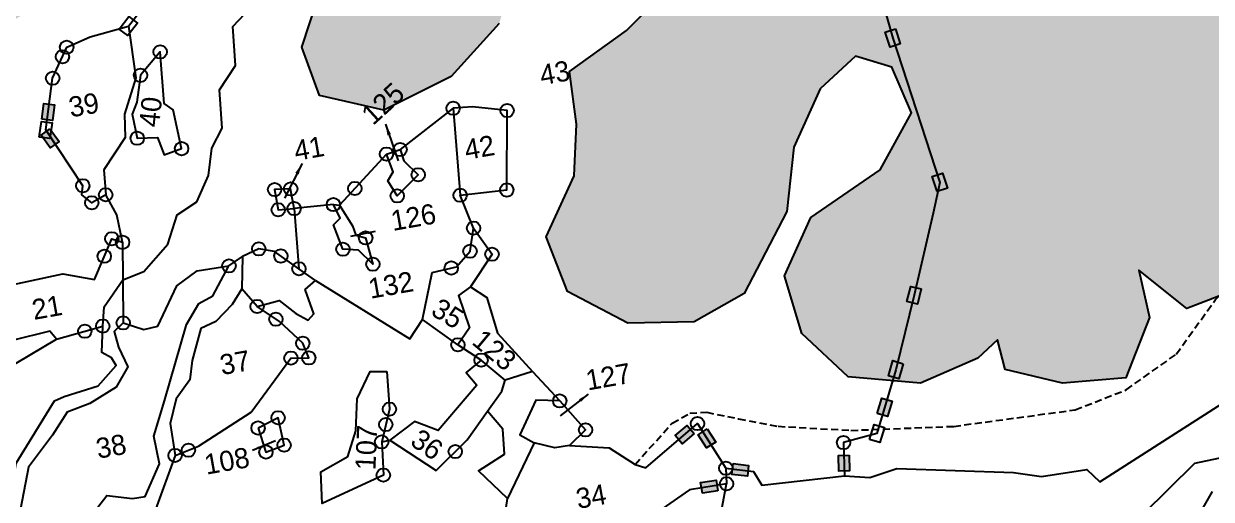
# Model space of a CAD drawing. Header units: metres. Extents: x 300606 to 304594, y 1962321 to 1965467.
# Drawn here: x 301758 to 302596, y 1963921 to 1964257 of the extents above; entities that cross this region are included whole.
import ezdxf

# ---------------------------------------------------------------- set-up
doc = ezdxf.new("R2010")
doc.units = ezdxf.units.M
doc.linetypes.add('DASHED', pattern=[0.75, 0.5, -0.25])
for name, color, linetype in [('LINE_FOOTPATH', 1, 'DASHED'), ('LINE_WATER', 4, 'Continuous'), ('POLY_HATCH', 12, 'Continuous'), ('POLY_PARCEL', 6, 'Continuous'), ('POLY_WATER', 4, 'Continuous'), ('SYM_ARROW', 1, 'Continuous'), ('SYM_STONE', 1, 'Continuous'), ('TEXT_PARCEL', 7, 'Continuous')]:
    doc.layers.add(name, color=color, linetype=linetype)
doc.styles.get("Standard").update_dxf_attribs({"font": 'simplex.shx'})
doc.styles.add('TEXT_MAP', font='')
doc.styles.get('TEXT_MAP').set_extended_font_data('Kruti Dev 050')
doc.dimstyles.get("Standard").update_dxf_attribs({"dimtxt": 0.18, "dimasz": 0.18, "dimexe": 0.18, "dimexo": 0.0625, "dimgap": 0.09, "dimtad": 0, "dimtih": 1, "dimtoh": 1, "dimdec": 4, "dimzin": 0, "dimdsep": 46, "dimtxsty": 'Standard', "dimcen": 0.09, "dimadec": 0, "dimazin": 0, "dimtfac": 1, "dimtdec": 4, "dimtofl": 0, "dimtmove": 0, "dimatfit": 3, "dimfxl": 1, "dimtolj": 1, "dimtzin": 0, "dimarcsym": 0})

# ---------------------------------------------------------------- blocks, each defined once
blk = doc.blocks.new('STONESQUARE')
blk.add_lwpolyline([(-0.7, 0.48), (0.7, 0.48), (0.7, -0.48), (-0.7, -0.48)], close=True)
blk = doc.blocks.new('STONE')
blk.add_circle((0, 0), 0.851)
blk = doc.blocks.new('STONESQUAREFILLED')
blk.add_hatch(color=256).paths.add_polyline_path([(0.7, -0.48), (0.7, 0.48), (-0.7, 0.48), (-0.7, -0.48)])
blk.add_lwpolyline([(-0.7, 0.48), (0.7, 0.48), (0.7, -0.48), (-0.7, -0.48)], close=True)
blk = doc.blocks.new('TEXTARROW')
blk.add_leader([(0.04, -0.01), (8.68, -0.01)], dimstyle='Standard', override={"dimtxt": 2.5, "dimasz": 2.5, "dimexe": 1.25, "dimexo": 0.625, "dimgap": 0.625, "dimtad": 1, "dimtih": 0, "dimtoh": 0, "dimzin": 8, "dimcen": 2.5, "dimtofl": 1})

msp = doc.modelspace()

# ---------------------------------------------------------------- hatches: boundary and pattern name
at = {"layer": 'POLY_HATCH'}
h = msp.add_hatch(dxfattribs=at)
h.set_pattern_fill('ZIGZAG', color=256, scale=7.934422, angle=10.06924, style=0)
h.set_pattern_definition([(10.06924, (300891.492, 1962050.154), (20.39928, 29.20825), [25.1918, -25.1918]), (100.06924, (300916.296, 1962054.558), (-29.20825, 20.39928), [25.1918, -25.1918])])
h.paths.add_polyline_path([(300915.69, 1965076.41), (300904.07, 1965062.97), (300903.09, 1965048.8), (300904.95, 1965033.38), (300913.4, 1965025.26), (300923.64, 1965021.82), (300931.82, 1965025.03), (300939.65, 1965035.17), (300944.33, 1965048.25), (300942.46, 1965063.67), (300932.97, 1965077.73), (300930.82, 1965079.97)], flags=16)
h.paths.add_polyline_path([(300812.02, 1965071.81), (300802.19, 1965036.13), (300818.55, 1964998.65), (300845.92, 1964972.01), (300888.65, 1964977.17), (300930.86, 1964958.01), (300979.8, 1964946.5), (301015.05, 1964966.5), (301024.19, 1965006.09), (301023.54, 1965055.25), (301008.26, 1965077.57), (300979.98, 1965091.13), (300975.19, 1965136.32), (300957.79, 1965161.5), (300926.93, 1965171.37), (300897.01, 1965166.87), (300857.61, 1965142.91), (300845.23, 1965112.44), (300841.6, 1965096.45)])
h.paths.add_polyline_path([(303435.26, 1965345.71), (303476.75, 1965373.86), (303506.69, 1965370.62), (303532.67, 1965375.84), (303576.95, 1965374.54), (303610.19, 1965387.16), (303641.61, 1965403.13), (303682.6, 1965413.47), (303726.16, 1965423.04), (303762.48, 1965425.21), (303790.86, 1965410.08), (303814.61, 1965421.02), (303845.15, 1965407.49), (303877.44, 1965397.95), (303912.64, 1965392.59), (303932.17, 1965372.21), (303954.62, 1965356.03), (303974.56, 1965333.29), (303982.72, 1965301.12), (304002.81, 1965263.74), (304025.49, 1965225.59), (304036.73, 1965182.97), (304059.07, 1965139.87), (304085.59, 1965093.85), (304097.33, 1965041.53), (304105.51, 1964988.59), (304126.52, 1964939.14), (304133.59, 1964878.66), (304136.97, 1964811.42), (304139.41, 1964777.01), (304155.89, 1964725.54), (304138.41, 1964720.6), (304130.58, 1964702.71), (304147.23, 1964691.61), (304148.12, 1964672.82), (304161.29, 1964653.76), (304189.67, 1964638.63), (304217.02, 1964608.65), (304248.34, 1964576.93), (304275.98, 1964538.44), (304319.72, 1964512.59), (304367.3, 1964478.86), (304404.65, 1964420.09), (304407.71, 1964402.91), (304417.19, 1964377.09), (304444.53, 1964347.1), (304483.32, 1964321.6), (304506.07, 1964276.13), (304515.23, 1964224.58), (304516.42, 1964176.5), (304532.27, 1964128.59), (304556.35, 1964089.46), (304549.15, 1964068.01), (304537.7, 1964036.03), (304519.19, 1964016.24), (304512.2, 1963993.61), (304497.46, 1963973.26), (304450.41, 1963955.74), (304425.74, 1963956.86), (304408.8, 1963976.47), (304406.02, 1964005.93), (304415.09, 1964037.49), (304443.09, 1964058.96), (304452.76, 1964052.73), (304444.33, 1964072.63), (304465.42, 1964091.65), (304503.62, 1964103.94), (304512.92, 1964113.54), (304490.05, 1964132.09), (304484.9, 1964161.12), (304483.64, 1964195.74), (304459.8, 1964212.9), (304457.23, 1964241.17), (304466.93, 1964269.18), (304419.16, 1964283.31), (304396, 1964310.37), (304366.78, 1964330.24), (304340.69, 1964353.11), (304323.68, 1964380.04), (304318.73, 1964407.89), (304327.68, 1964433.32), (304345.42, 1964450.53), (304311.85, 1964487.96), (304276.03, 1964476.1), (304247.6, 1964477.77), (304231.98, 1964503.73), (304228.77, 1964535.55), (304233.87, 1964568.85), (304201.53, 1964564.95), (304156.83, 1964568.62), (304134.31, 1964592.13), (304113.41, 1964592.69), (304085.05, 1964587.05), (304060.78, 1964606.58), (304048.72, 1964633.16), (304049.92, 1964660.88), (304063.05, 1964683.38), (304041.71, 1964707.1), (304029.99, 1964738.63), (304044.02, 1964769.85), (304069.3, 1964785.95), (304051.45, 1964817.62), (304049.01, 1964852.03), (304023.84, 1964862.84), (304009.96, 1964892.77), (304002.78, 1964926.34), (304014.02, 1964959.5), (304040.27, 1964977), (304032.88, 1965011.75), (304052.63, 1965045.21), (304017.56, 1965056.71), (303990.84, 1965083.13), (303985.89, 1965110.98), (304000.21, 1965133.7), (303958.86, 1965139.19), (303932.44, 1965157.11), (303930.91, 1965179.46), (303937.91, 1965202.09), (303955.23, 1965221.67), (303976.61, 1965232.19), (303941.11, 1965246.06), (303930.87, 1965269.3), (303941.42, 1965292.56), (303953.57, 1965313.67), (303921.58, 1965314.71), (303902.55, 1965325.39), (303898.87, 1965346.13), (303884.44, 1965372.3), (303876.07, 1965329.86), (303863.07, 1965313.49), (303838.4, 1965314.61), (303810.44, 1965327.37), (303795.15, 1965303.26), (303771.74, 1965297.27), (303754.88, 1965309.56), (303757.62, 1965321.66), (303731.85, 1965315.25), (303694.97, 1965309.31), (303660.11, 1965319.63), (303647.32, 1965302.07), (303614.29, 1965288.26), (303574.21, 1965286.65), (303543.11, 1965296.4), (303528.7, 1965301.79), (303507.95, 1965287.72), (303470.87, 1965282.96), (303449.81, 1965298.17), (303441.39, 1965318.07)])
h.paths.add_polyline_path([(301802.78, 1962715.37), (301800.29, 1962765.82), (301780.56, 1962813.21), (301754.28, 1962861.05), (301753.64, 1962910.21), (301733.55, 1962941.37), (301732.45, 1962983.99), (301728.67, 1963032.59), (301754.22, 1963079.94), (301781.36, 1963100.11), (301824.73, 1963119.93), (301858.89, 1963118.73), (301879.44, 1963094.1), (301914.89, 1963094.74), (301954.57, 1963117.14), (301984.98, 1963100.73), (301998.97, 1963076.55), (302018.22, 1963050.08), (302025.03, 1963011.71), (302030.66, 1962961.82), (302027.51, 1962924.91), (302039.13, 1962877.7), (302042.63, 1962830.66), (302054.05, 1962802.8), (302045.82, 1962776.3), (302051.8, 1962742.63), (302062.3, 1962701.68), (302077.13, 1962672.81), (302073.7, 1962637.47), (302080.7, 1962607.21), (302056.21, 1962608.51), (302035.95, 1962631.57), (302039.93, 1962663.78), (302020.78, 1962680.58), (302012.5, 1962708.99), (302028.01, 1962740.02), (302005.17, 1962759.39), (301993.47, 1962788.82), (302008.98, 1962819.84), (301992.13, 1962841.89), (301991.41, 1962873.27), (302002.32, 1962893.78), (301982.61, 1962913.71), (301975.62, 1962943.97), (301993.15, 1962981.82), (301970.03, 1963002.75), (301966.73, 1963030.44), (301969.25, 1963052.7), (301949.54, 1963072.62), (301939.34, 1963084.54), (301909.9, 1963059.12), (301879.7, 1963056.18), (301848.57, 1963067.62), (301834.68, 1963082.11), (301821.64, 1963064.45), (301795.24, 1963049.26), (301771.13, 1963039.33), (301788.54, 1963014.15), (301790.09, 1962978.07), (301778.35, 1962962.25), (301806.9, 1962947.13), (301817.31, 1962915.86), (301808.9, 1962881.25), (301831.47, 1962863.44), (301859.39, 1962833.67), (301864.08, 1962798.15), (301845.61, 1962774.68), (301865.5, 1962762.86), (301877.37, 1962741.54), (301865.83, 1962706.37), (301879.26, 1962685.33), (301897.5, 1962655.45), (301894.81, 1962625.09), (301864.44, 1962614.04), (301892.43, 1962602.05), (301910.57, 1962581.84), (301906.49, 1962559.31), (301883.32, 1962535), (301880.25, 1962515.88), (301885.67, 1962485.34), (301875.42, 1962452.01), (301841.28, 1962425.75), (301799.48, 1962406.21), (301737.27, 1962410.52), (301715.62, 1962441.41), (301716.18, 1962474.63), (301677.59, 1962473.43), (301645.8, 1962497.67), (301628.57, 1962530.96), (301639.38, 1962561.15), (301690.03, 1962585.49), (301650.22, 1962600.23), (301639.54, 1962633.07), (301650.53, 1962671.37), (301692.13, 1962710.26), (301683.85, 1962738.68), (301657.72, 1962721.92), (301623.27, 1962724.69), (301605.13, 1962744.9), (301613.82, 1962777.94), (301623.06, 1962807.86), (301580.6, 1962801.12), (301535.53, 1962818.16), (301501.34, 1962846.83), (301505.87, 1962875.9), (301516.58, 1962915.77), (301474.2, 1962926.82), (301450.42, 1962960.57), (301435.49, 1962999.11), (301438.54, 1963045.7), (301466.31, 1963080.52), (301513.09, 1963099.32), (301535.25, 1963120.22), (301503.56, 1963134.79), (301491.03, 1963168.92), (301498.05, 1963211.36), (301525.16, 1963258.99), (301575.43, 1963294.57), (301597.9, 1963286.44), (301627.57, 1963265.05), (301654.98, 1963283.65), (301703.61, 1963301.17), (301760.28, 1963300.74), (301803.15, 1963268.77), (301843.48, 1963278.35), (301906.32, 1963288.7), (301970.1, 1963284.68), (301989.9, 1963255.08), (302001.37, 1963272.46), (302037.36, 1963297.43), (302097.62, 1963304.09), (302151.91, 1963280.62), (302161.38, 1963263.72), (302186.6, 1963267.39), (302221.42, 1963253.38), (302246.49, 1963221.48), (302244.63, 1963186.41), (302235.67, 1963154.94), (302258.21, 1963164.59), (302287.5, 1963154.45), (302296, 1963179.38), (302284.59, 1963207.24), (302283.87, 1963238.62), (302316.34, 1963274.27), (302361.91, 1963309.02), (302394.13, 1963318.78), (302440.77, 1963302.02), (302478.02, 1963256.13), (302488.98, 1963221.73), (302470.71, 1963178.9), (302437.89, 1963127.03), (302445.61, 1963101.74), (302477.76, 1963093.72), (302506.74, 1963112.6), (302511.28, 1963141.68), (302492.86, 1963163.45), (302490.12, 1963188), (302497.23, 1963220.77), (302513.96, 1963235.86), (302551.89, 1963249.86), (302556.15, 1963280.51), (302572.95, 1963313.38), (302597.87, 1963346.07), (302641.9, 1963353.08), (302683.55, 1963337.05), (302692.41, 1963278.04), (302702.05, 1963269.26), (302717.39, 1963292.17), (302747.21, 1963306.35), (302781.65, 1963303.59), (302783.89, 1963327.41), (302817.02, 1963350.25), (302858.47, 1963353.58), (302841.62, 1963375.63), (302847.9, 1963413.09), (302892.39, 1963426.64), (302931.05, 1963445.63), (302873.73, 1963458.87), (302830.89, 1963463.38), (302787.29, 1963490.38), (302781.94, 1963538.7), (302788.68, 1963582.71), (302824.95, 1963606.11), (302865.46, 1963623.81), (302912.55, 1963613.59), (302893.09, 1963659.41), (302865.8, 1963703.84), (302855.19, 1963754.46), (302873.46, 1963797.29), (302908.61, 1963826.95), (302944.98, 1963840.68), (302984.33, 1963819.4), (303015.59, 1963770.83), (302993.08, 1963833.87), (303014.1, 1963888.5), (303059.04, 1963908.59), (303102.34, 1963910.63), (303120.4, 1963872.64), (303119.75, 1963921.8), (303138.93, 1963977.71), (303176.76, 1964001.39), (303222.26, 1964018.36), (303203.56, 1964041.69), (303210.02, 1964087.27), (303245.07, 1964126.61), (303289.28, 1964141.73), (303295.11, 1964172.65), (303326.19, 1964216.14), (303263.81, 1964212.33), (303217.91, 1964234.07), (303196.79, 1964289.28), (303180.47, 1964235.5), (303146.7, 1964198), (303093.27, 1964189.32), (303061.78, 1964184.53), (303037.65, 1964202.06), (303027.42, 1964241.44), (303007.84, 1964224.23), (302976.25, 1964229.12), (302944.18, 1964254.93), (302928.39, 1964225.47), (302906.99, 1964182.09), (302863.65, 1964134.81), (302827.91, 1964135.73), (302825.22, 1964105.37), (302800.03, 1964074.24), (302756.1, 1964057.55), (302714.45, 1964073.58), (302697.12, 1964116.55), (302707.17, 1964169.22), (302754.13, 1964196.14), (302721.32, 1964216.97), (302676.92, 1964221.2), (302675.51, 1964192.68), (302661.95, 1964150.69), (302633.27, 1964102.79), (302613.33, 1964069.36), (302578.53, 1964055.91), (302544.62, 1964083.01), (302552.17, 1964049.61), (302535.47, 1964007.07), (302490.88, 1964003.19), (302450.34, 1964012.95), (302445.02, 1964033.82), (302431.15, 1964020.85), (302390.64, 1964003.16), (302339.68, 1964007.84), (302306.78, 1964038.35), (302294.71, 1964079.02), (302313.25, 1964120.28), (302362.24, 1964154.02), (302384.19, 1964194.26), (302370.38, 1964226.55), (302344.78, 1964234.12), (302319.76, 1964211.1), (302301.22, 1964169.84), (302296.33, 1964124.54), (302266.18, 1964066.68), (302230.92, 1964046.69), (302184.21, 1964045.66), (302141.45, 1964067.96), (302126.52, 1964106.5), (302146.35, 1964149.61), (302147.93, 1964186.24), (302142.97, 1964223.32), (302183.1, 1964252.26), (302199.55, 1964268.91), (302148.14, 1964267.05), (302136.16, 1964298.04), (302139.21, 1964344.63), (302116.01, 1964347.78), (302084.07, 1964336.45), (302107.85, 1964302.71), (302093.27, 1964257.31), (302059.51, 1964219.81), (302011.99, 1964196.03), (301966.47, 1964206.52), (301953.95, 1964240.65), (301965.49, 1964275.81), (301944.57, 1964311.68), (301926.28, 1964296.32), (301892.21, 1964287.84), (301856.09, 1964300.01), (301845.59, 1964340.96), (301828.31, 1964329), (301792.47, 1964339.6), (301784.07, 1964304.99), (301761.83, 1964266.31), (301718, 1964239.95), (301664.75, 1964239.37), (301640.54, 1964239.12), (301636, 1964210.04), (301622.62, 1964176.16), (301596.49, 1964159.4), (301576.33, 1964172.78), (301570.14, 1964225.81), (301548.11, 1964267.94), (301553.56, 1964209.94), (301543.41, 1964166.94), (301499.41, 1964132.47), (301469.79, 1964098.94), (301443.46, 1964101.53), (301414.8, 1964126.33), (301379.22, 1964162.82), (301377.84, 1964207.01), (301347.01, 1964189.41), (301301.87, 1964188.67), (301264.36, 1964208.67), (301245.01, 1964244.81), (301250.73, 1964285.41), (301273.9, 1964309.72), (301238.9, 1964315.62), (301192.45, 1964340.49), (301169.86, 1964385.75), (301161.1, 1964435.09), (301178.81, 1964481.04), (301167.57, 1964517.01), (301165.84, 1964544.98), (301183.37, 1964582.83), (301239.03, 1964578.98), (301207.41, 1964611.33), (301193.49, 1964653.28), (301220.15, 1964694.37), (301175.89, 1964697.11), (301164.13, 1964745.81), (301175.67, 1964780.98), (301211.02, 1964791.3), (301244.43, 1964812.58), (301194.11, 1964831.91), (301180.75, 1964870.74), (301199.12, 1964903.89), (301227.65, 1964916.22), (301213.27, 1964951.64), (301210.05, 1964997.11), (301234.86, 1965039.48), (301251.79, 1965035.22), (301224.4, 1965089.32), (301226.51, 1965150.28), (301266.98, 1965177.64), (301388.59, 1965111.99), (301381.56, 1965033.2), (301376.57, 1964997.57), (301368.54, 1964951.72), (301366.61, 1964898.87), (301360.53, 1964842.06), (301357.68, 1964776.12), (301368.87, 1964694.91), (301367.54, 1964584), (301363.79, 1964504.98), (301389.74, 1964413.47), (301408.64, 1964370.78), (301432.32, 1964346.71), (301474.88, 1964343.77), (301526.37, 1964363.41), (301570.6, 1964351.07), (301635.75, 1964384.47), (301713.67, 1964391.85), (301766.9, 1964419.88), (301785.24, 1964480.49), (301819.56, 1964514.85), (301919.76, 1964505.99), (301938.21, 1964456.76), (301972.96, 1964424.96), (302014.71, 1964399.26), (302039.47, 1964396.39), (302064.87, 1964408.17), (302102.91, 1964412.5), (302123.78, 1964431.55), (302142.9, 1964442.22), (302213.7, 1964416.82), (302287.74, 1964382.31), (302350.63, 1964337.74), (302389.78, 1964335.81), (302464.32, 1964353.09), (302525.14, 1964356.61), (302581.78, 1964383.64), (302651.06, 1964403.21), (302716.38, 1964426.92), (302796.92, 1964446.88), (302872.75, 1964466), (302935.59, 1964476.35), (303012.45, 1964471.42), (303060.83, 1964463.05), (303107.64, 1964454.4), (303156.19, 1964454.13), (303207.25, 1964439.77), (303245.74, 1964450.65), (303287.29, 1964444.29), (303307.66, 1964411.56), (303362.38, 1964422.09), (303469.52, 1964437.88), (303505.99, 1964441.93), (303543.09, 1964460.64), (303585.83, 1964465.8), (303569.16, 1964395.8), (303562.45, 1964324.33), (303535.64, 1964247.68), (303505.31, 1964181.71), (303478, 1964153.43), (303476.34, 1964099.02), (303471.35, 1964063.39), (303437.58, 1964025.9), (303420.05, 1963988.05), (303421.15, 1963945.43), (303404.28, 1963894.78), (303397.82, 1963849.2), (303366.61, 1963842.85), (303346.57, 1963819.1), (303366.2, 1963781.39), (303394.18, 1963696.69), (303347.32, 1963660.1), (303290.12, 1963636.21), (303224.7, 1963622.17), (303162.22, 1963628.04), (303132.02, 1963625.1), (303092.97, 1963617.36), (303057.72, 1963597.36), (303046.83, 1963549.39), (303022.12, 1963497.34), (302993.41, 1963476.9), (302973.2, 1963445.03), (302951.98, 1963409.76), (302923.47, 1963369.97), (302909.55, 1963311.76), (302894.98, 1963266.36), (302849.86, 1963238.15), (302817.74, 1963218.72), (302777.86, 1963215.67), (302732.27, 1963208.38), (302685.73, 1963215.47), (302654.07, 1963202.58), (302628.42, 1963164.9), (302621.05, 1963106.24), (302615.25, 1963047.86), (302547.71, 1963036.67), (302487.38, 1963012.23), (302450.07, 1963012.87), (302411.3, 1963003.57), (302400.32, 1963065.43), (302383.57, 1963077.8), (302362.32, 1963069.99), (302327.24, 1963058.11), (302289.73, 1963078.1), (302252.43, 1963078.75), (302218.19, 1963062.17), (302166.3, 1963081.23), (302112, 1963104.7), (302073.66, 1963129.4), (302029.08, 1963125.52), (301984.39, 1963131.32), (301905.78, 1963127.86), (301878.79, 1963143.26), (301843.06, 1963144.19), (301800.7, 1963127.78), (301753.43, 1963129.89), (301716.05, 1963112.75), (301668.99, 1963095.51), (301644.18, 1963053.13), (301644.44, 1963015.21), (301656.34, 1962966.44), (301676.53, 1962925.59), (301702.25, 1962880.89), (301722.36, 1962822.26), (301751.58, 1962794.33), (301772.12, 1962769.7), (301771.55, 1962736.48), (301783.8, 1962703.92), (301776.99, 1962674.24), (301780.53, 1962660.87), (301783.07, 1962653.16), (301782.36, 1962630.88), (301790.1, 1962613.59), (301790.12, 1962593.77), (301785.81, 1962572.02), (301785.1, 1962549.74), (301788.72, 1962529.39), (301793.39, 1962516.22), (301791.27, 1962501.86), (301800.54, 1962482.51), (301813.78, 1962480.2), (301816.7, 1962490.05), (301814.55, 1962515.32), (301807.12, 1962557.15), (301806.9, 1962578.1), (301809.34, 1962597.19), (301803.87, 1962614.87), (301803.92, 1962627.71), (301809.03, 1962644.94), (301810.34, 1962663.83), (301804.87, 1962681.52), (301804.92, 1962694.36)])

# ---------------------------------------------------------------- linework, layer by layer
at = {"layer": 'LINE_FOOTPATH', "ltscale": 10}
msp.add_lwpolyline([(302189.2, 1963945.9), (302215.46, 1963975), (302227.86, 1963982.01), (302239.77, 1963982.72), (302262.26, 1963978.09), (302290.08, 1963972.81), (302341.55, 1963969.92), (302414.07, 1963972.78), (302499.87, 1963984.41), (302535.87, 1963998.62), (302571.13, 1964023.72), (302598.79, 1964062.31), (302621.41, 1964084.04), (302629.66, 1964094.05), (302653.56, 1964097.29), (302711.26, 1964113.55), (302752.97, 1964124.97), (302833.62, 1964138.49), (302933.96, 1964151.89), (303001.35, 1964161.05), (303088.33, 1964184.12), (303137.44, 1964199.05), (303177.84, 1964211.03), (303192, 1964212.7)], dxfattribs=at)
at = {"layer": 'LINE_WATER'}
msp.add_lwpolyline([(301827.71, 1964076.26), (301842.52, 1964082.22), (301859.5, 1964101.42), (301866.03, 1964122.06), (301879.97, 1964131.43), (301888.08, 1964149.95), (301890.64, 1964169.28), (301897.73, 1964183.43), (301895.94, 1964210.38), (301907.27, 1964227.68), (301905.38, 1964255.21), (301922.04, 1964272.86), (301928.3, 1964291.65), (301937.37, 1964301.35), (301942.47, 1964319.94), (301957.29, 1964337.85), (301965.46, 1964359.38), (301980.96, 1964376.82), (301991.23, 1964393.33)], dxfattribs=at)
at = {"layer": 'POLY_HATCH'}
for points in [[(302093.27, 1964257.31), (302059.51, 1964219.81), (302011.99, 1964196.03), (301966.47, 1964206.52), (301953.95, 1964240.65), (301965.49, 1964275.81)], [(302613.33, 1964069.36), (302578.53, 1964055.91), (302544.62, 1964083.01), (302552.17, 1964049.61), (302535.47, 1964007.07), (302490.88, 1964003.19), (302450.34, 1964012.95), (302445.02, 1964033.82), (302431.15, 1964020.85), (302390.64, 1964003.16), (302339.68, 1964007.84), (302306.78, 1964038.35), (302294.71, 1964079.02), (302313.25, 1964120.28), (302362.24, 1964154.02), (302384.19, 1964194.26), (302370.38, 1964226.55), (302344.78, 1964234.12), (302319.76, 1964211.1), (302301.22, 1964169.84), (302296.33, 1964124.54), (302266.18, 1964066.68), (302230.92, 1964046.69), (302184.21, 1964045.66), (302141.45, 1964067.96), (302126.52, 1964106.5), (302146.35, 1964149.61), (302147.93, 1964186.24), (302142.97, 1964223.32), (302183.1, 1964252.26), (302199.55, 1964268.91)]]:
    msp.add_lwpolyline(points, dxfattribs=at)
at = {"layer": 'POLY_PARCEL'}
for points in [[(301831.66, 1964255.41), (301861.4, 1964293.96), (301918.07, 1964488.32), (301927.96, 1964503.05)], [(302344.66, 1964342.62), (302347.18, 1964318.56), (302359.91, 1964286.73), (302371.01, 1964247.02), (302404.27, 1964145.09), (302399.55, 1964123.28), (302386.08, 1964065.33), (302373.17, 1964012.77), (302359.93, 1963967.74), (302336.31, 1963961.27), (302336.92, 1963937.89)], [(301815.62, 1964136.28), (301805.82, 1964130.65), (301798.82, 1964136.3), (301799.48, 1964142.71), (301773.29, 1964182.11), (301778.2, 1964218.64), (301788.12, 1964240.48), (301804.79, 1964247.94), (301831.66, 1964255.41)], [(301831.66, 1964255.41), (301836.94, 1964218.89), (301828.91, 1964193.19), (301829.42, 1964176.79), (301814.27, 1964154.02), (301815.62, 1964136.28)], [(302060.81, 1964197.4), (302023.39, 1964168.28)], [(302065.72, 1964135.94), (302098.65, 1964139.69), (302098.89, 1964195.77), (302074.44, 1964198.33), (302060.81, 1964197.4)], [(302060.81, 1964197.4), (302065.72, 1964135.94)], [(302013.76, 1964165.07), (301980.59, 1964128.92)], [(302013.76, 1964165.07), (302023.39, 1964168.28)], [(302023.39, 1964168.28), (302026, 1964160.35), (302036.15, 1964150.47), (302021.4, 1964135.56), (302014.74, 1964146.07), (302018.41, 1964152.41), (302013.76, 1964165.07)], [(301827.57, 1964102.74), (301823.54, 1964122.1), (301815.62, 1964136.28)], [(302075.24, 1964112.76), (302065.72, 1964135.94)], [(301976.31, 1964129.36), (301948.62, 1964126.54)], [(301948.62, 1964126.54), (301952.03, 1964084.05)], [(301976.31, 1964129.36), (301980.59, 1964128.92)], [(301980.59, 1964128.92), (301989.77, 1964114.36), (301992.12, 1964107.89), (301999.09, 1964105.83), (302004.19, 1964087.25), (301994.03, 1964097.14), (301983.1, 1964097.89), (301976.46, 1964115), (301981.03, 1964119.7), (301976.31, 1964129.36)], [(301780.95, 1964034.23), (301776.33, 1964040), (301722.87, 1964026.91), (301719.42, 1964036.19), (301718.94, 1964048.99), (301731.6, 1964068.92), (301785.32, 1964080.56), (301807.65, 1964076.43), (301819.92, 1964105.28), (301827.57, 1964102.74)], [(302039.31, 1964048.24), (302046, 1964081.49), (302063.29, 1964085.46), (302072.74, 1964096.43), (302075.24, 1964112.76)], [(302075.24, 1964112.76), (302088.25, 1964094.3), (302073.15, 1964071.24)], [(301827.57, 1964102.74), (301827.71, 1964076.26)], [(301952.03, 1964084.05), (301934.81, 1964096.21), (301923.67, 1964098.13), (301912.11, 1964092.68)], [(301827.98, 1964045.81), (301842.6, 1964041.18), (301852.39, 1964043.52), (301865.93, 1964071.99), (301880.24, 1964082.63), (301902.64, 1964086.08)], [(301963.62, 1964075.85), (301952.03, 1964084.05)], [(301922.5, 1964057.46), (301937.94, 1964061.7), (301949.78, 1964052.42), (301958.43, 1964047.66), (301962.41, 1964052.26), (301956.36, 1964069.47), (301963.62, 1964075.85)], [(301963.62, 1964075.85), (302030.32, 1964034.65), (302039.31, 1964048.24)], [(301922.5, 1964057.46), (301911.61, 1964069.78)], [(302073.15, 1964071.24), (302064.62, 1964065.23), (302072.28, 1964042.32), (302064.2, 1964030.39)], [(302073.15, 1964071.24), (302084.68, 1964063.7), (302092.13, 1964038.65), (302116.74, 1964011.55)], [(301864.57, 1963952.24), (301881.24, 1963958.73), (301918.37, 1963982.71), (301946.38, 1964020.95), (301958.95, 1964021.08), (301954.71, 1964031.42), (301938.19, 1964046.77), (301922.5, 1964057.46)], [(302064.2, 1964030.39), (302039.31, 1964048.24)], [(301780.95, 1964034.23), (301813.55, 1964043.53)], [(301725.03, 1964001.22), (301780.95, 1964034.23)], [(302080.53, 1964019.51), (302064.2, 1964030.39)], [(302080.53, 1964019.51), (302070.09, 1964010.76), (302077.66, 1964001.91), (302050.37, 1963969.8), (302033.65, 1963976.12), (302016.16, 1963963.12)], [(302097.43, 1964005.42), (302080.53, 1964019.51)], [(302010.4, 1963961.8), (302011.57, 1963938.33), (301968.32, 1963918.37), (301967.36, 1963940.67), (301986.42, 1963951.55), (301992.21, 1963969.66), (301992.99, 1963992.27), (302002.16, 1964011.58), (302014.15, 1964011.61)], [(302014.15, 1964011.61), (302015.89, 1963984.95), (302010.4, 1963961.8)], [(302085.13, 1963983.46), (302095.23, 1963997.54), (302097.43, 1964005.42)], [(302116.74, 1964011.55), (302097.43, 1964005.42)], [(302116.74, 1964011.55), (302136.04, 1963990.7)], [(302336.92, 1963937.89), (302354.86, 1963936.53), (302373.94, 1963942.95), (302456.34, 1963940.15), (302476.05, 1963937.34), (302508.03, 1963942.26), (302517.17, 1963933.53), (302632.93, 1964007.63), (302648.03, 1963968.13)], [(302136.04, 1963990.7), (302119.14, 1963991.3), (302107.88, 1963966.82), (302117.9, 1963961.11)], [(302136.04, 1963990.7), (302154.28, 1963970.26), (302143.03, 1963959.28)], [(302016.16, 1963963.12), (302048.77, 1963941.64), (302070.73, 1963963.22), (302085.13, 1963983.46)], [(302099.08, 1963921.81), (302078.83, 1963941.28), (302097.1, 1963953.22), (302095.8, 1963970.67), (302085.13, 1963983.46)], [(302143.03, 1963959.28), (302170.92, 1963957.64), (302189.2, 1963945.9), (302196.85, 1963943.36), (302233.27, 1963974.7), (302253.26, 1963943.19)], [(302010.4, 1963961.8), (302016.16, 1963963.12)], [(302496.76, 1963886.03), (302529.75, 1963892.79), (302584.34, 1963946.84), (302614.43, 1963953.08), (302625.81, 1963946.41), (302635.94, 1963967.09), (302648.03, 1963968.13)], [(302117.9, 1963961.11), (302099.08, 1963921.81)], [(302143.03, 1963959.28), (302132.51, 1963957.71), (302117.9, 1963961.11)], [(302253.26, 1963943.19), (302253.8, 1963932.2)], [(302253.26, 1963943.19), (302272.85, 1963940.97), (302278.78, 1963931.24), (302336.92, 1963937.89)], [(302253.8, 1963932.2), (302227.58, 1963927.84), (302208.35, 1963914.54), (302185.38, 1963905.36), (302164.02, 1963900.67), (302126.99, 1963899.79), (302093.4, 1963865.95), (302087.69, 1963850.85), (302087.58, 1963837.95), (302070.66, 1963835.24), (302069.2, 1963850.27), (302067.66, 1963899.44), (302096.14, 1963901.2), (302099.08, 1963921.81)], [(302260.02, 1963890.45), (302250.72, 1963915.77), (302253.8, 1963932.2)], [(302503.83, 1963846.23), (302527.32, 1963865.98), (302548.76, 1963876.98), (302588.16, 1963911.85), (302596.66, 1963926.86)]]:
    msp.add_lwpolyline(points, dxfattribs=at)
for points in [[(301840.23, 1964220.67), (301837.61, 1964201.62), (301834.3, 1964193.24), (301837.92, 1964176.21), (301852.24, 1964176.65), (301856.79, 1964164.57), (301869.22, 1964168.88), (301863.15, 1964196.27), (301856.94, 1964200.86), (301854.08, 1964237.21)], [(301948.62, 1964126.54), (301946.15, 1964140.48), (301934.84, 1964139.97), (301937.37, 1964125.74)], [(301923.16, 1963971.6), (301928.74, 1963954.64), (301941.56, 1963959.48), (301937.28, 1963978.8)]]:
    msp.add_lwpolyline(points, close=True, dxfattribs=at)
at = {"layer": 'POLY_WATER'}
for points in [[(301902.64, 1964086.08), (301912.11, 1964092.68)], [(301912.11, 1964092.68), (301911.61, 1964069.78)], [(301827.98, 1964045.81), (301821.63, 1964039.83), (301824.74, 1964028.7), (301831.22, 1964014.74), (301822.92, 1964000.43), (301804.42, 1963988.88), (301788.37, 1963982.89), (301778.15, 1963966.54), (301761.06, 1963943.84), (301753.05, 1963902.21), (301768.72, 1963900.72), (301802.16, 1963905.23), (301816.51, 1963924.03), (301834.59, 1963921.83), (301843.49, 1963923.12), (301853.64, 1963946.3), (301849.6, 1963965.83), (301857.15, 1963990.83), (301872.7, 1964044.63), (301881.46, 1964059.58), (301891.33, 1964065.04), (301902.64, 1964086.08)], [(301813.55, 1964043.53), (301814.56, 1964057.11), (301827.71, 1964076.26)], [(301827.71, 1964076.26), (301827.98, 1964045.81)], [(301911.61, 1964069.78), (301904.98, 1964058.91), (301893.42, 1964046.88), (301882.89, 1964041.87), (301876.62, 1964019.38), (301875.05, 1964005.7), (301865.45, 1963992.31), (301861.15, 1963974.72), (301864.57, 1963952.24)], [(301684.9, 1963877.85), (301685.38, 1963871.95), (301720.28, 1963877.86), (301731.84, 1963889.89), (301744.86, 1963903.33), (301747.95, 1963921.27), (301752.53, 1963946.88), (301779.56, 1963990.74), (301786.4, 1963993.95), (301810.21, 1964001.31), (301823.03, 1964015.85), (301819.79, 1964021.26), (301812.87, 1964024.88), (301813.55, 1964043.53)], [(301864.57, 1963952.24), (301850.79, 1963914.15)]]:
    msp.add_lwpolyline(points, dxfattribs=at)

# ---------------------------------------------------------------- block references
at = {"layer": 'SYM_ARROW'}
for p, xscale, yscale, zscale, rotation in [((302013.07, 1964186.35), 3.173768991761004, 3.173768991761004, 3.173768991761004, 289.1976081745017), ((301954.31, 1964158.45), 3.173768991761004, 3.173768991761004, 3.173768991761004, 243.2598398999843), ((302005.77, 1964110.27), 2.028350712065174, 2.028350712065174, 2.028350712065174, 191.1185050456471), ((302156.31, 1963995.53), 2.904947571947526, 2.904947571947526, 2.904947571947526, 217.529217554367), ((301919.09, 1963955.96), 2.028350712065174, 2.028350712065174, 2.028350712065174, 22.57861970377444)]:
    msp.add_blockref('TEXTARROW', p, dxfattribs=dict(at, xscale=xscale, yscale=yscale, zscale=zscale, rotation=rotation))
at = {"layer": 'SYM_STONE', "ltscale": 10}
for name, p, xscale, yscale, zscale, rotation in [('STONESQUARE', (301831.66, 1964255.41), 7.934422479402508, 7.934422479402508, 7.934422479402508, 52.34273587312506), ('STONESQUARE', (302371.01, 1964247.02), 7.934422479402508, 7.934422479402508, 7.934422479402508, 288.0743320731967), ('STONE', (301785.1, 1964233.83), 5.554095735581755, 5.554095735581755, 5.554095735581755, 10.0692412541097), ('STONE', (301788.12, 1964240.48), 5.554095735581755, 5.554095735581755, 5.554095735581755, 10.0692412541097), ('STONE', (301854.08, 1964237.21), 5.554095735581755, 5.554095735581755, 5.554095735581755, 10.0692412541097), ('STONE', (301778.2, 1964218.64), 5.554095735581755, 5.554095735581755, 5.554095735581755, 10.0692412541097), ('STONE', (301840.23, 1964220.67), 5.554095735581755, 5.554095735581755, 5.554095735581755, 10.0692412541097), ('STONESQUAREFILLED', (301774.99, 1964194.75), 7.934422479402508, 7.934422479402508, 7.934422479402508, 82.34579658432247), ('STONE', (302060.81, 1964197.4), 5.554095735581755, 5.554095735581755, 5.554095735581755, 10.0692412541097), ('STONE', (302098.89, 1964195.77), 5.554095735581755, 5.554095735581755, 5.554095735581755, 10.0692412541097), ('STONESQUARE', (301773.29, 1964182.11), 7.934422479402508, 7.934422479402508, 7.934422479402508, 82.3457965843224), ('STONESQUAREFILLED', (301776.34, 1964176.13), 7.934422479402508, 7.934422479402508, 7.934422479402508, 306.1701413305985), ('STONE', (301837.92, 1964176.21), 5.554095735581755, 5.554095735581755, 5.554095735581755, 10.0692412541097), ('STONE', (301869.22, 1964168.88), 5.554095735581755, 5.554095735581755, 5.554095735581755, 10.0692412541097), ('STONE', (302023.39, 1964168.28), 5.554095735581755, 5.554095735581755, 5.554095735581755, 10.0692412541097), ('STONE', (302013.76, 1964165.07), 5.554095735581755, 5.554095735581755, 5.554095735581755, 10.0692412541097), ('STONE', (302036.15, 1964150.47), 5.554095735581755, 5.554095735581755, 5.554095735581755, 10.0692412541097), ('STONE', (301799.48, 1964142.71), 5.554095735581755, 5.554095735581755, 5.554095735581755, 10.0692412541097), ('STONESQUARE', (302404.27, 1964145.09), 7.934422479402508, 7.934422479402508, 7.934422479402508, 108.0743320731963), ('STONE', (301815.62, 1964136.28), 5.554095735581755, 5.554095735581755, 5.554095735581755, 10.0692412541097), ('STONE', (301934.84, 1964139.97), 5.554095735581755, 5.554095735581755, 5.554095735581755, 10.0692412541097), ('STONE', (301946.15, 1964140.48), 5.554095735581755, 5.554095735581755, 5.554095735581755, 10.0692412541097), ('STONE', (301991.45, 1964140.75), 5.554095735581755, 5.554095735581755, 5.554095735581755, 10.0692412541097), ('STONE', (302021.4, 1964135.56), 5.554095735581755, 5.554095735581755, 5.554095735581755, 10.0692412541097), ('STONE', (302065.72, 1964135.94), 5.554095735581755, 5.554095735581755, 5.554095735581755, 10.0692412541097), ('STONE', (302098.65, 1964139.69), 5.554095735581755, 5.554095735581755, 5.554095735581755, 10.0692412541097), ('STONE', (301805.82, 1964130.65), 5.554095735581755, 5.554095735581755, 5.554095735581755, 10.0692412541097), ('STONE', (301937.37, 1964125.74), 5.554095735581755, 5.554095735581755, 5.554095735581755, 10.0692412541097), ('STONE', (301948.62, 1964126.54), 5.554095735581755, 5.554095735581755, 5.554095735581755, 10.0692412541097), ('STONE', (301976.31, 1964129.36), 5.554095735581755, 5.554095735581755, 5.554095735581755, 10.0692412541097), ('STONE', (302075.24, 1964112.76), 5.554095735581755, 5.554095735581755, 5.554095735581755, 10.0692412541097), ('STONE', (301819.92, 1964105.28), 5.554095735581755, 5.554095735581755, 5.554095735581755, 10.0692412541097), ('STONE', (301827.57, 1964102.74), 5.554095735581755, 5.554095735581755, 5.554095735581755, 10.0692412541097), ('STONE', (301999.09, 1964105.83), 5.554095735581755, 5.554095735581755, 5.554095735581755, 10.0692412541097), ('STONE', (301814.65, 1964092.87), 5.554095735581755, 5.554095735581755, 5.554095735581755, 10.0692412541097), ('STONE', (301923.67, 1964098.13), 5.554095735581755, 5.554095735581755, 5.554095735581755, 10.0692412541097), ('STONE', (301939.24, 1964093.08), 5.554095735581755, 5.554095735581755, 5.554095735581755, 10.0692412541097), ('STONE', (301983.1, 1964097.89), 5.554095735581755, 5.554095735581755, 5.554095735581755, 10.0692412541097), ('STONE', (302072.74, 1964096.43), 5.554095735581755, 5.554095735581755, 5.554095735581755, 10.0692412541097), ('STONE', (302088.25, 1964094.3), 5.554095735581755, 5.554095735581755, 5.554095735581755, 10.0692412541097), ('STONE', (301902.64, 1964086.08), 5.554095735581755, 5.554095735581755, 5.554095735581755, 10.0692412541097), ('STONE', (301952.03, 1964084.05), 5.554095735581755, 5.554095735581755, 5.554095735581755, 10.0692412541097), ('STONE', (302004.19, 1964087.25), 5.554095735581755, 5.554095735581755, 5.554095735581755, 10.0692412541097), ('STONE', (302059.51, 1964084.59), 5.554095735581755, 5.554095735581755, 5.554095735581755, 10.0692412541097), ('STONE', (301922.5, 1964057.46), 5.554095735581755, 5.554095735581755, 5.554095735581755, 10.0692412541097), ('STONE', (301827.98, 1964045.81), 5.554095735581755, 5.554095735581755, 5.554095735581755, 10.0692412541097), ('STONE', (301935.72, 1964048.45), 5.554095735581755, 5.554095735581755, 5.554095735581755, 10.0692412541097), ('STONE', (301954.71, 1964031.42), 5.554095735581755, 5.554095735581755, 5.554095735581755, 10.0692412541097), ('STONE', (302064.2, 1964030.39), 5.554095735581755, 5.554095735581755, 5.554095735581755, 10.0692412541097), ('STONE', (301946.38, 1964020.95), 5.554095735581755, 5.554095735581755, 5.554095735581755, 10.0692412541097), ('STONE', (301958.95, 1964021.08), 5.554095735581755, 5.554095735581755, 5.554095735581755, 10.0692412541097), ('STONE', (302080.53, 1964019.51), 5.554095735581755, 5.554095735581755, 5.554095735581755, 10.0692412541097), ('STONE', (302015.89, 1963984.95), 5.554095735581755, 5.554095735581755, 5.554095735581755, 10.0692412541097), ('STONE', (302013.31, 1963974.07), 5.554095735581755, 5.554095735581755, 5.554095735581755, 10.0692412541097), ('STONE', (302233.27, 1963974.7), 5.554095735581755, 5.554095735581755, 5.554095735581755, 10.0692412541097), ('STONESQUAREFILLED', (302224.28, 1963966.96), 7.934422479402508, 7.934422479402508, 7.934422479402508, 220.7103634591682), ('STONESQUAREFILLED', (302239.93, 1963964.21), 7.934422479402508, 7.934422479402508, 7.934422479402508, 302.3920822318094), ('STONE', (302010.4, 1963961.8), 5.554095735581755, 5.554095735581755, 5.554095735581755, 10.0692412541097), ('STONE', (301864.57, 1963952.24), 5.554095735581755, 5.554095735581755, 5.554095735581755, 10.0692412541097), ('STONE', (301874.02, 1963955.92), 5.554095735581755, 5.554095735581755, 5.554095735581755, 10.0692412541097), ('STONE', (302062.34, 1963954.98), 5.554095735581755, 5.554095735581755, 5.554095735581755, 10.0692412541097), ('STONE', (302253.26, 1963943.19), 5.554095735581755, 5.554095735581755, 5.554095735581755, 10.0692412541097), ('STONESQUAREFILLED', (302263.42, 1963942.04), 7.934422479402508, 7.934422479402508, 7.934422479402508, 353.547336379882), ('STONE', (302011.57, 1963938.33), 5.554095735581755, 5.554095735581755, 5.554095735581755, 10.0692412541097), ('STONE', (302253.8, 1963932.2), 5.554095735581755, 5.554095735581755, 5.554095735581755, 10.0692412541097)]:
    msp.add_blockref(name, p, dxfattribs=dict(at, xscale=xscale, yscale=yscale, zscale=zscale, rotation=rotation))
at = {"layer": 'SYM_STONE'}
for name, p, xscale, yscale, zscale, rotation in [('STONESQUARE', (302386.08, 1964065.33), 7.934422479402508, 7.934422479402508, 7.934422479402508, 256.1961752887711), ('STONE', (301813.55, 1964043.53), 5.554095735581755, 5.554095735581755, 5.554095735581755, 10.0692412541097), ('STONE', (301800.88, 1964039.91), 5.554095735581755, 5.554095735581755, 5.554095735581755, 10.0692412541097), ('STONESQUARE', (302373.17, 1964012.77), 7.934422479402508, 7.934422479402508, 7.934422479402508, 253.6210841432346), ('STONE', (302136.04, 1963990.7), 5.554095735581755, 5.554095735581755, 5.554095735581755, 10.0692412541097), ('STONESQUAREFILLED', (302365.36, 1963986.21), 7.934422479402508, 7.934422479402508, 7.934422479402508, 73.62108414323411), ('STONE', (301937.28, 1963978.8), 5.554095735581755, 5.554095735581755, 5.554095735581755, 10.0692412541097), ('STONE', (301923.16, 1963971.6), 5.554095735581755, 5.554095735581755, 5.554095735581755, 10.0692412541097), ('STONE', (302154.28, 1963970.26), 5.554095735581755, 5.554095735581755, 5.554095735581755, 10.0692412541097), ('STONESQUARE', (302359.93, 1963967.74), 7.934422479402509, 7.934422479402509, 7.934422479402509, 73.62108414323416), ('STONE', (301941.56, 1963959.48), 5.554095735581755, 5.554095735581755, 5.554095735581755, 10.0692412541097), ('STONE', (302336.31, 1963961.27), 5.554095735581755, 5.554095735581755, 5.554095735581755, 10.0692412541097), ('STONE', (301928.74, 1963954.64), 5.554095735581755, 5.554095735581755, 5.554095735581755, 10.0692412541097), ('STONESQUAREFILLED', (302336.69, 1963946.82), 7.934422479402508, 7.934422479402508, 7.934422479402508, 271.5013634864952), ('STONESQUAREFILLED', (302241.6, 1963930.17), 7.934422479402508, 7.934422479402508, 7.934422479402508, 189.4331668199035)]:
    msp.add_blockref(name, p, dxfattribs=dict(at, xscale=xscale, yscale=yscale, zscale=zscale, rotation=rotation))

# ---------------------------------------------------------------- texts
at = {"layer": 'TEXT_PARCEL', "style": 'TEXT_MAP'}
for s, rotation, p in [('43', 10.06924, (302123.33, 1964213.6)), ('125', 42.32349, (302004.23, 1964184.75)), ('39', 10.06924, (301791, 1964190.91)), ('40', 84.1402, (301853.29, 1964183.58)), ('41', 10.06924, (301949.94, 1964160.18)), ('42', 10.06924, (302070.18, 1964160.89)), ('126', 10.06924, (302018.3, 1964110.7)), ('132', 10.06924, (302002.43, 1964062.82)), ('21', 10.06924, (301765.02, 1964047.9)), ('35', 328.10552, (302044.26, 1964052.06)), ('123', 320.1228, (302073.23, 1964031.42)), ('37', 10.06924, (301897.61, 1964008.91)), ('127', 10.06924, (302155.86, 1963998.07)), ('107', 87.33471, (302005.94, 1963941.52)), ('38', 10.06924, (301810.24, 1963949.84)), ('36', 325.09292, (302029.68, 1963960.2)), ('108', 10.06924, (301886.7, 1963938.6)), ('34', 10.06924, (302148.95, 1963914.43))]:
    msp.add_text(s, height=14.282, rotation=rotation, dxfattribs=at).set_placement(p)

doc.saveas('drawing.dxf')
